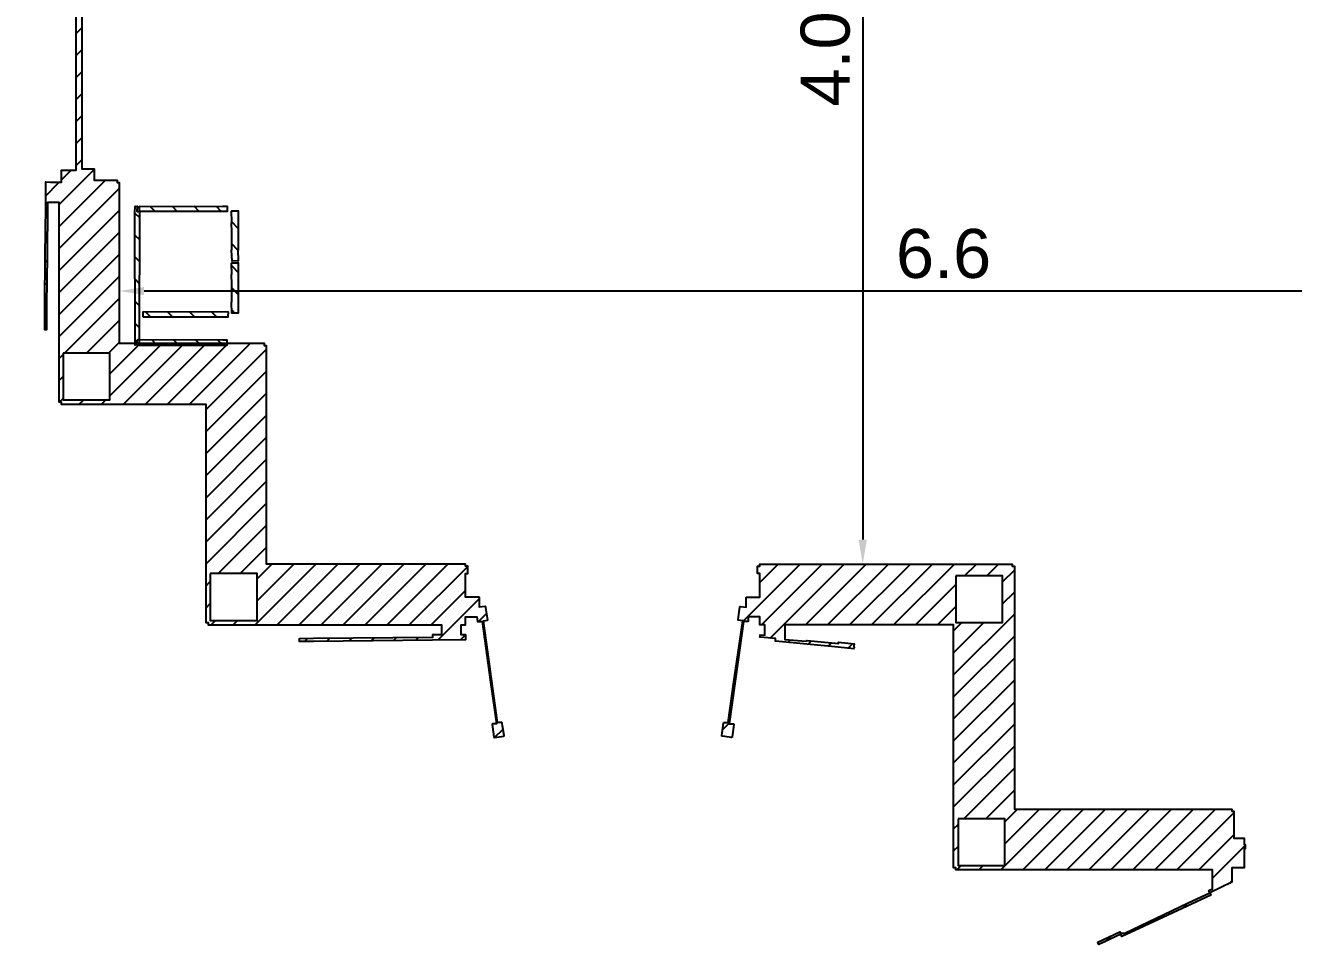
# Model space of a CAD drawing. Header units: metres. Extents: x -155 to -31, y -2 to 38.
# Drawn here: x -84.9 to -79.73, y 4.39 to 8.14 of the extents above; entities that cross this region are included whole.
import ezdxf

# ---------------------------------------------------------------- set-up
doc = ezdxf.new("R2010")
doc.units = ezdxf.units.M
doc.layers.add('DİMENSİONS', color=1, linetype='Continuous', true_color=0xff0000)
doc.layers.add('Layer 03$GIRIS_MOBILYA', color=9, linetype='Continuous', true_color=0xc0c0c0)
doc.layers.add('Layer 03$GIRIS_DUVAR', color=7, linetype='Continuous')
doc.styles.add('Default', font='arial.ttf')
doc.dimstyles.new('Default', dxfattribs={"dimscale": 2, "dimtxt": 0.1, "dimasz": 0.1, "dimexe": 0.05, "dimexo": 0.05, "dimgap": 0.025, "dimtad": 1, "dimtoh": 1, "dimzin": 1, "dimdsep": 46, "dimtxsty": 'Default', "dimcen": 0.05, "dimazin": 1, "dimtfac": 1, "dimtdec": 4, "dimtix": 1, "dimtofl": 0, "dimtmove": 1, "dimatfit": 3, "dimfxl": 0.1, "dimtolj": 1, "dimtzin": 1, "dimarcsym": 0})
pattern_1 = [(45, (-78.925584, 9.92203), (-0.04490128, 0.04490128), [])]
pattern_2 = [(135, (-78.925584, 9.92203), (-0.0449013, -0.0449013), [])]

# ---------------------------------------------------------------- blocks, each defined once
blk = doc.blocks.new('_ArchTick')
at = {"color": 0, "linetype": 'ByBlock', "const_width": 0.15}
blk.add_lwpolyline([(-0.5, -0.5), (0.5, 0.5)], dxfattribs=at)
blk = doc.blocks.new('*D39')
at = {"layer": 'Defpoints', "color": 0}
for p in [(-81.4873, 9.9601), (-81.4873, 5.9381), (-81.4873, 5.9381)]:
    blk.add_point(p, dxfattribs=at)
at = {"layer": 'DİMENSİONS', "color": 0, "lineweight": -2}
for p, q in [((-81.4873, 9.9601), (-81.4873, 6.0381)), ((-81.3873, 9.9601), (-81.3873, 9.9601)), ((-81.3873, 5.9381), (-81.3873, 5.9381))]:
    blk.add_line(p, q, dxfattribs=at)
at = {"layer": 'DİMENSİONS', "color": 0}
blk.add_solid([(-81.5039, 6.0381), (-81.4706, 6.0381), (-81.4873, 5.9381)], dxfattribs=at)
at = {"layer": 'DİMENSİONS', "color": 0, "lineweight": -2, "xscale": 0.1, "yscale": 0.1, "zscale": 0.1, "rotation": 90}
blk.add_blockref('_ArchTick', (-81.4873, 9.9601), dxfattribs=at)
at = {"layer": 'DİMENSİONS', "color": 0, "insert": (-81.6394, 7.9991), "char_height": 0.2, "attachment_point": 5, "rotation": 90, "style": 'Default'}
blk.add_mtext('\\A1;4.0', dxfattribs=at)
blk = doc.blocks.new('*D40')
at = {"layer": 'Defpoints', "color": 0}
for p in [(-84.5186, 7.0521), (-84.5186, 7.0521), (-77.8966, 7.0521)]:
    blk.add_point(p, dxfattribs=at)
at = {"layer": 'DİMENSİONS', "color": 0, "lineweight": -2}
for p, q in [((-77.8966, 7.0521), (-84.4186, 7.0521)), ((-84.5186, 6.9521), (-84.5186, 6.9521)), ((-77.8966, 6.9521), (-77.8966, 6.9521))]:
    blk.add_line(p, q, dxfattribs=at)
at = {"layer": 'DİMENSİONS', "color": 0}
blk.add_solid([(-84.4186, 7.0687), (-84.4186, 7.0354), (-84.5186, 7.0521)], dxfattribs=at)
at = {"layer": 'DİMENSİONS', "color": 0, "lineweight": -2, "xscale": 0.1, "yscale": 0.1, "zscale": 0.1, "rotation": 360}
blk.add_blockref('_ArchTick', (-77.8966, 7.0521), dxfattribs=at)
at = {"layer": 'DİMENSİONS', "color": 0, "insert": (-81.1576, 7.2042), "char_height": 0.2, "attachment_point": 5, "style": 'Default'}
blk.add_mtext('\\A1;6.6', dxfattribs=at)

msp = doc.modelspace()

# ---------------------------------------------------------------- hatches: boundary and pattern name
at = {"layer": 'Layer 03$GIRIS_DUVAR'}
h = msp.add_hatch(dxfattribs=at)
h.set_pattern_fill('ANSI31', scale=0.02, style=0, pattern_type=2)
h.set_pattern_definition(pattern_1)
h.paths.add_polyline_path([(-84.7571, 6.5899), (-84.1666, 6.5899), (-84.1666, 5.6993), (-84.1571, 5.6993), (-84.1571, 5.6901), (-83.2057, 5.6901), (-83.2057, 5.6492), (-83.2414, 5.6489), (-83.2414, 5.6441), (-83.2424, 5.6441), (-83.2424, 5.6384), (-83.728, 5.6339), (-83.7852, 5.6333), (-83.7852, 5.6234), (-83.7278, 5.6233), (-83.3635, 5.6276), (-83.2414, 5.6287), (-83.1057, 5.6298), (-83.1067, 5.6404), (-83.1065, 5.6452), (-83.1067, 5.6499), (-83.1254, 5.6498), (-83.1254, 5.6901), (-83.1071, 5.6901), (-83.1071, 5.7223), (-83.061, 5.7223), (-83.0584, 5.7043), (-83.057, 5.7043), (-83.0562, 5.7035), (-83.04, 5.7035), (-83.0054, 5.4569), (-82.9816, 5.2869), (-82.9972, 5.2869), (-82.9988, 5.2853), (-82.9988, 5.2836), (-82.9937, 5.2439), (-82.9921, 5.2319), (-82.9912, 5.231), (-82.9906, 5.2303), (-82.989, 5.2303), (-82.9608, 5.2342), (-82.9529, 5.2353), (-82.9521, 5.2353), (-82.9519, 5.2354), (-82.9512, 5.2361), (-82.9512, 5.2369), (-82.9504, 5.2377), (-82.9504, 5.2385), (-82.9562, 5.2782), (-82.9578, 5.2894), (-82.9578, 5.2902), (-82.9594, 5.2918), (-82.9766, 5.2918), (-83.0111, 5.5387), (-83.0346, 5.7063), (-83.0177, 5.7086), (-83.0177, 5.7101), (-83.0168, 5.7109), (-83.0226, 5.7516), (-83.0242, 5.7625), (-83.0242, 5.7633), (-83.0252, 5.7643), (-83.0259, 5.765), (-83.0275, 5.765), (-83.0497, 5.7619), (-83.0497, 5.8019), (-83.0505, 5.8019), (-83.0513, 5.8027), (-83.1071, 5.8027), (-83.1071, 5.8993), (-83.0985, 5.8993), (-83.0985, 5.9293), (-83.1071, 5.9293), (-83.1071, 5.9381), (-83.9185, 5.9381), (-83.9185, 6.8292), (-83.9271, 6.8292), (-83.9271, 6.838), (-84.5186, 6.838), (-84.5186, 7.4941), (-84.5272, 7.4941), (-84.5272, 7.5031), (-84.6205, 7.5031), (-84.6205, 7.5492), (-84.6714, 7.5492), (-84.6714, 8.639), (-84.6205, 8.639), (-84.6205, 8.6849), (-84.5573, 8.6849), (-84.5573, 8.6851), (-84.5272, 8.6851), (-84.5272, 8.6941), (-84.5186, 8.6941), (-84.5186, 9.3599), (-83.9271, 9.3599), (-83.9271, 9.3693), (-83.9185, 9.3693), (-83.9185, 9.4601), (-83.6772, 9.4601), (-83.6772, 9.4693), (-83.6687, 9.4693), (-83.6687, 9.9601), (-82.2261, 9.9601), (-80.1467, 9.96), (-80.1467, 9.2827), (-79.979, 9.1155), (-79.8981, 9.0348), (-79.8854, 9.0475), (-79.9106, 9.0727), (-79.8956, 9.0878), (-79.9009, 9.0931), (-79.884, 9.1099), (-79.8301, 9.1638), (-79.8248, 9.1585), (-79.82, 9.1634), (-79.8036, 9.1797), (-79.8102, 9.1862), (-79.804, 9.1924), (-79.8686, 9.257), (-79.8686, 11.6294), (-79.8772, 11.6294), (-79.8772, 11.638), (-80.1373, 11.638), (-80.1373, 11.6294), (-80.1467, 11.6294), (-80.1467, 11.2912), (-80.3651, 11.2912), (-80.3651, 11.0388), (-80.1467, 11.0388), (-80.1467, 10.1379), (-81.5685, 10.1379), (-81.5685, 11.0388), (-81.5321, 11.0388), (-81.5321, 11.2365), (-81.4601, 11.2365), (-81.4374, 11.2375), (-81.4347, 11.2309), (-81.4342, 11.2307), (-81.4326, 11.23), (-81.2557, 11.23), (-81.2013, 11.2314), (-81.2006, 11.233), (-81.2006, 11.271), (-81.2008, 11.2715), (-81.2015, 11.2732), (-81.2019, 11.2734), (-81.2036, 11.274), (-81.4334, 11.274), (-81.4366, 11.2805), (-81.4371, 11.2807), (-81.4387, 11.2815), (-81.5321, 11.2815), (-81.5321, 11.2912), (-81.5685, 11.2912), (-81.5685, 11.6294), (-81.5771, 11.6294), (-81.5771, 11.638), (-81.8372, 11.638), (-81.8372, 11.6294), (-81.8464, 11.6294), (-81.8464, 11.0068), (-81.8466, 11.0068), (-81.8466, 10.1379), (-83.9185, 10.1379), (-83.9185, 10.6792), (-83.9271, 10.6792), (-83.9271, 10.688), (-84.5186, 10.688), (-84.5186, 11.0492), (-84.5272, 11.0492), (-84.5272, 11.058), (-84.5572, 11.058), (-84.5572, 11.0579), (-84.6356, 11.0579), (-84.6356, 11.0995), (-84.6714, 11.0995), (-84.6714, 11.675), (-84.6356, 11.675), (-84.6356, 12.2494), (-84.6714, 12.2494), (-84.6714, 12.8002), (-84.6356, 12.8002), (-84.6356, 12.84), (-84.5752, 12.84), (-84.5272, 12.84), (-84.5272, 12.8493), (-84.5186, 12.8493), (-84.5186, 13.2099), (-83.9271, 13.2099), (-83.9271, 13.2193), (-83.9185, 13.2193), (-83.9185, 17.9599), (-83.1788, 17.9599), (-83.1788, 17.9011), (-83.1785, 17.9001), (-83.1767, 17.8947), (-83.1757, 17.8942), (-83.1703, 17.8915), (-83.1131, 17.8915), (-83.1121, 17.892), (-83.1067, 17.8947), (-83.1064, 17.8957), (-83.1046, 17.9011), (-83.1046, 17.9573), (-83.1048, 17.9579), (-83.1058, 17.9618), (-83.1067, 17.9636), (-83.1077, 17.9646), (-83.1085, 17.965), (-83.1131, 17.9668), (-83.1585, 17.9668), (-83.1585, 17.9993), (-83.1587, 17.9993), (-83.1587, 18.0793), (-83.1161, 18.0793), (-83.1161, 18.105), (-83.1125, 18.105), (-83.1125, 18.1142), (-83.0675, 18.1142), (-83.0675, 18.165), (-83.1161, 18.165), (-83.1161, 18.1997), (-83.1666, 18.1997), (-83.1666, 18.2594), (-83.1672, 18.2594), (-83.257, 18.3034), (-83.2573, 18.3035), (-83.2573, 18.3013), (-83.62, 18.4717), (-83.6377, 18.48), (-83.7097, 18.5137), (-83.713, 18.5067), (-83.7141, 18.5043), (-83.642, 18.4706), (-83.6233, 18.4638), (-83.624, 18.4619), (-83.2606, 18.2943), (-83.2615, 18.2923), (-83.2469, 18.2855), (-83.2469, 18.2081), (-84.1571, 18.2081), (-84.1571, 18.1993), (-84.1666, 18.1993), (-84.1666, 13.4581), (-84.7571, 13.4581), (-84.7571, 13.4493), (-84.7666, 13.4493), (-84.7666, 13.043), (-84.7895, 13.0413), (-84.8089, 13.1735), (-84.8858, 13.6989), (-84.8855, 13.699), (-84.8929, 13.7478), (-84.8964, 13.7474), (-84.9025, 13.7467), (-84.8952, 13.6971), (-84.8961, 13.6969), (-84.8551, 13.4227), (-84.771, 12.8478), (-84.7571, 12.8509), (-84.7571, 12.84), (-84.7561, 12.84), (-84.7561, 12.8002), (-84.7065, 12.8002), (-84.7065, 12.7943), (-84.6968, 12.7943), (-84.6968, 12.2494), (-84.7561, 12.2494), (-84.7561, 11.675), (-84.6968, 11.675), (-84.6968, 11.1043), (-84.7065, 11.1043), (-84.7065, 11.0995), (-84.7561, 11.0995), (-84.7561, 11.0579), (-84.7571, 11.0579), (-84.7571, 11.0479), (-84.771, 11.051), (-84.8184, 10.727), (-84.9025, 10.152), (-84.899, 10.1517), (-84.8929, 10.151), (-84.8855, 10.2008), (-84.8456, 10.475), (-84.7895, 10.8576), (-84.7666, 10.856), (-84.7666, 10.4493), (-84.7571, 10.4493), (-84.7571, 10.4401), (-84.1666, 10.4401), (-84.1666, 9.608), (-84.7571, 9.608), (-84.7571, 9.5994), (-84.7666, 9.5994), (-84.7666, 8.775), (-84.8111, 8.775), (-84.8113, 8.792), (-84.8208, 8.7925), (-84.8198, 8.6934), (-84.8193, 8.6929), (-84.8058, 8.6936), (-84.7571, 8.6936), (-84.7571, 8.6849), (-84.7561, 8.6849), (-84.7561, 8.6442), (-84.6968, 8.6442), (-84.6968, 7.5437), (-84.7561, 7.5437), (-84.7561, 7.5031), (-84.7571, 7.5031), (-84.7571, 7.4943), (-84.8002, 7.4943), (-84.8193, 7.4966), (-84.8198, 7.4966), (-84.8207, 7.3959), (-84.8209, 7.3959), (-84.8224, 7.1959), (-84.8242, 6.9957), (-84.8246, 6.9957), (-84.8246, 6.8955), (-84.8145, 6.8955), (-84.8145, 6.9962), (-84.8124, 7.1954), (-84.811, 7.3959), (-84.8103, 7.3959), (-84.8103, 7.4151), (-84.7666, 7.4151), (-84.7666, 6.5994), (-84.7571, 6.5994)], flags=0)
h.paths.add_polyline_path([(-84.1486, 5.8993), (-84.1486, 5.7081), (-83.9571, 5.7081), (-83.9571, 5.8993)], flags=0)
h.paths.add_polyline_path([(-84.7486, 6.7992), (-84.7486, 6.6079), (-84.5573, 6.6079), (-84.5573, 6.7992)], flags=0)
h.paths.add_polyline_path([(-84.7486, 9.59), (-84.7486, 9.3993), (-84.5573, 9.3993), (-84.5573, 9.59)], flags=0)
h.paths.add_polyline_path([(-84.1486, 10.0993), (-84.1486, 9.9994), (-83.7072, 9.9994), (-83.7072, 10.0899), (-83.9571, 10.0899), (-83.9571, 10.0993)], flags=0)
h.paths.add_polyline_path([(-84.7486, 10.6493), (-84.7486, 10.4581), (-84.5573, 10.4581), (-84.5573, 10.6493)], flags=0)
h.paths.add_polyline_path([(-84.1571, 10.6399), (-84.1571, 10.4494), (-84.1306, 10.4493), (-83.9667, 10.4493), (-83.9667, 10.6399)], flags=0)
h = msp.add_hatch(dxfattribs=at)
h.set_pattern_fill('ANSI31', scale=0.02, style=0, pattern_type=2)
h.set_pattern_definition(pattern_1)
h.paths.add_polyline_path([(-81.7178, 5.6241), (-81.7138, 5.6268), (-81.5861, 5.6143), (-81.5855, 5.6192), (-81.5219, 5.6128), (-81.523, 5.6033), (-81.5227, 5.5975), (-81.523, 5.5927), (-81.5877, 5.5991), (-81.6143, 5.6015), (-81.8431, 5.6234), (-81.8426, 5.6342), (-81.9062, 5.6404), (-81.9067, 5.6404), (-81.9059, 5.6452), (-81.9057, 5.6499), (-81.887, 5.6481), (-81.887, 5.6901), (-81.9072, 5.6901), (-81.9072, 5.7223), (-81.9541, 5.7223), (-81.9541, 5.7051), (-81.9548, 5.7045), (-81.9549, 5.7043), (-81.9558, 5.7043), (-81.9566, 5.7035), (-81.9739, 5.7035), (-81.9962, 5.5379), (-82.0314, 5.2869), (-82.0148, 5.2869), (-82.0142, 5.2863), (-82.014, 5.2861), (-82.014, 5.2853), (-82.0132, 5.2845), (-82.0132, 5.2836), (-82.0148, 5.2725), (-82.0205, 5.2328), (-82.0205, 5.232), (-82.0212, 5.2313), (-82.022, 5.2305), (-82.0222, 5.2303), (-82.0238, 5.2303), (-82.0317, 5.2314), (-82.0599, 5.2353), (-82.0607, 5.2353), (-82.0614, 5.2359), (-82.0615, 5.2361), (-82.0615, 5.2369), (-82.0624, 5.2377), (-82.0624, 5.2385), (-82.0607, 5.2497), (-82.055, 5.2894), (-82.055, 5.2902), (-82.0543, 5.2908), (-82.0542, 5.291), (-82.0535, 5.2917), (-82.0533, 5.2918), (-82.0356, 5.2918), (-82.0132, 5.4577), (-81.976, 5.706), (-81.9951, 5.7086), (-81.9951, 5.71), (-81.9959, 5.7109), (-81.9959, 5.7117), (-81.9943, 5.7228), (-81.9886, 5.7625), (-81.9886, 5.7633), (-81.9869, 5.765), (-81.9853, 5.765), (-81.9631, 5.762), (-81.9631, 5.8019), (-81.9623, 5.8019), (-81.9615, 5.8027), (-81.9072, 5.8027), (-81.9072, 5.8993), (-81.9166, 5.8993), (-81.9166, 5.9293), (-81.9072, 5.9293), (-81.9072, 5.9381), (-80.8773, 5.9381), (-80.8773, 5.9293), (-80.8687, 5.9293), (-80.8687, 4.938), (-79.9821, 4.938), (-79.9821, 4.9294), (-79.9735, 4.9294), (-79.9736, 4.8812), (-79.9736, 4.8198), (-79.932, 4.8198), (-79.932, 4.7941), (-79.9273, 4.7941), (-79.9273, 4.7761), (-79.932, 4.7761), (-79.932, 4.6993), (-79.9814, 4.6993), (-79.9814, 4.6396), (-79.9819, 4.6396), (-80.072, 4.5973), (-80.0675, 4.5878), (-80.3397, 4.4612), (-80.4301, 4.4192), (-80.4341, 4.4279), (-80.5244, 4.3853), (-80.5287, 4.3948), (-80.4386, 4.4372), (-80.4362, 4.4322), (-80.4179, 4.4322), (-80.1625, 4.5549), (-80.072, 4.5973), (-80.076, 4.6058), (-80.0607, 4.613), (-80.0607, 4.6901), (-81.1071, 4.6901), (-81.1071, 4.6993), (-81.1165, 4.6993), (-81.1165, 5.6901), (-81.8056, 5.6901), (-81.8056, 5.6308)], flags=0)
h.paths.add_polyline_path([(-81.0985, 4.8992), (-81.0985, 4.7081), (-80.9073, 4.7081), (-80.9073, 4.8992)], flags=0)
h.paths.add_polyline_path([(-81.1071, 5.8901), (-81.1071, 5.6993), (-80.9167, 5.6993), (-80.9167, 5.8901)], flags=0)
at = {"layer": 'Layer 03$GIRIS_MOBILYA'}
h = msp.add_hatch(dxfattribs=at)
h.set_pattern_fill('ANSI31', scale=0.02, angle=90, style=0, pattern_type=2)
h.set_pattern_definition(pattern_2)
h.paths.add_polyline_path([(-84.4382, 6.8525), (-84.4455, 6.8525), (-84.4482, 6.85), (-84.4481, 6.832), (-84.454, 6.8306), (-84.456, 7.3706), (-84.4549, 7.3984), (-84.4482, 7.3964), (-84.447, 7.3981), (-84.448, 7.3776), (-84.447, 7.377), (-84.4373, 7.3769), (-84.4382, 6.8572)], flags=0)
h = msp.add_hatch(dxfattribs=at)
h.set_pattern_fill('ANSI31', scale=0.02, angle=90, style=0, pattern_type=2)
h.set_pattern_definition(pattern_2)
h.paths.add_polyline_path([(-84.4482, 7.3964), (-84.4485, 7.3973), (-84.4485, 7.3974), (-84.4482, 7.3973)], flags=0)
h = msp.add_hatch(dxfattribs=at)
h.set_pattern_fill('ANSI31', scale=0.02, angle=90, style=0, pattern_type=2)
h.set_pattern_definition(pattern_2)
h.paths.add_polyline_path([(-84.4373, 7.3769), (-84.4373, 7.3975), (-84.0975, 7.3981), (-84.0802, 7.3981), (-84.0801, 7.3981), (-84.0801, 7.3981), (-84.0793, 7.3974), (-84.0796, 7.3775), (-84.0796, 7.3766), (-84.0796, 7.3766), (-84.0801, 7.377), (-84.4297, 7.3769)], flags=0)
h = msp.add_hatch(dxfattribs=at)
h.set_pattern_fill('ANSI31', scale=0.02, angle=90, style=0, pattern_type=2)
h.set_pattern_definition(pattern_2)
h.paths.add_polyline_path([(-84.0599, 7.379), (-84.0355, 7.3791), (-84.0349, 7.3793), (-84.0349, 7.3791), (-84.0341, 7.3786), (-84.0342, 7.334), (-84.0342, 7.333), (-84.0343, 7.333), (-84.0349, 7.3329), (-84.0349, 7.3325), (-84.0348, 7.3318), (-84.0349, 7.3314), (-84.0343, 7.3313), (-84.034, 7.331), (-84.0343, 7.2597), (-84.0348, 7.2209), (-84.0343, 7.2209), (-84.0346, 7.2207), (-84.0341, 7.2194), (-84.0349, 7.2199), (-84.0349, 7.2201), (-84.0355, 7.2199), (-84.0343, 7.1748), (-84.0593, 7.1736), (-84.0611, 7.2184), (-84.061, 7.2187), (-84.0611, 7.2194), (-84.0599, 7.2198), (-84.0599, 7.2208), (-84.0599, 7.2209), (-84.0606, 7.2213), (-84.0607, 7.2918), (-84.0614, 7.331), (-84.0611, 7.331), (-84.0609, 7.3313), (-84.0599, 7.3318), (-84.0593, 7.3328), (-84.0598, 7.3325), (-84.0599, 7.3326), (-84.0598, 7.3328), (-84.061, 7.3339), (-84.0611, 7.3776), (-84.061, 7.378), (-84.0611, 7.3786)], flags=0)
h = msp.add_hatch(dxfattribs=at)
h.set_pattern_fill('ANSI31', scale=0.02, angle=90, style=0, pattern_type=2)
h.set_pattern_definition(pattern_2)
h.paths.add_polyline_path([(-84.0614, 7.1195), (-84.0611, 7.1195), (-84.0609, 7.1197), (-84.0599, 7.1203), (-84.0598, 7.121), (-84.0598, 7.121), (-84.0609, 7.1216), (-84.0611, 7.1653), (-84.0612, 7.1663), (-84.06, 7.1674), (-84.0354, 7.1676), (-84.0349, 7.1679), (-84.0349, 7.1678), (-84.0349, 7.1676), (-84.0341, 7.1663), (-84.0345, 7.1217), (-84.0349, 7.121), (-84.0345, 7.1207), (-84.0345, 7.1207), (-84.0348, 7.1203), (-84.0349, 7.1202), (-84.0346, 7.12), (-84.034, 7.1195), (-84.0342, 7.0483), (-84.0342, 7.0095), (-84.0341, 7.0071), (-84.0345, 6.9624), (-84.0593, 6.9617), (-84.0598, 6.9618), (-84.0599, 6.9617), (-84.0609, 6.9624), (-84.0611, 7.006), (-84.0612, 7.0071), (-84.06, 7.0082), (-84.0598, 7.0086), (-84.0599, 7.0088), (-84.0598, 7.0089), (-84.0607, 7.0097), (-84.0608, 7.0803)], flags=0)
h = msp.add_hatch(dxfattribs=at)
h.set_pattern_fill('ANSI31', scale=0.02, angle=90, style=0, pattern_type=2)
h.set_pattern_definition(pattern_2)
h.paths.add_polyline_path([(-84.422, 6.947), (-84.422, 6.947), (-84.4115, 6.9473), (-84.0755, 6.947), (-84.0755, 6.9473), (-84.0752, 6.9475), (-84.0751, 6.9476), (-84.0751, 6.9481), (-84.0743, 6.9659), (-84.0754, 6.9664), (-84.0755, 6.9664), (-84.0859, 6.9666), (-84.422, 6.9665), (-84.4233, 6.9657), (-84.4232, 6.9652), (-84.4231, 6.9484), (-84.422, 6.9473)], flags=0)
h = msp.add_hatch(dxfattribs=at)
h.set_pattern_fill('ANSI31', scale=0.02, angle=90, style=0, pattern_type=2)
h.set_pattern_definition(pattern_2)
h.paths.add_polyline_path([(-84.0801, 6.831), (-84.0796, 6.8311), (-84.0795, 6.8312), (-84.0795, 6.8321), (-84.0793, 6.851), (-84.0801, 6.8517), (-84.0802, 6.8517), (-84.0974, 6.8518), (-84.4382, 6.8525), (-84.4382, 6.831), (-84.4297, 6.831), (-84.0801, 6.8307)], flags=0)

# ---------------------------------------------------------------- linework, layer by layer
at = {"layer": 'Layer 03$GIRIS_DUVAR'}
msp.add_lwpolyline([(-84.6968, 8.6442), (-84.6968, 7.5437), (-84.7561, 7.5437), (-84.7561, 7.5031), (-84.7571, 7.5031), (-84.7571, 7.4943), (-84.8002, 7.4943), (-84.8193, 7.4966), (-84.8198, 7.4966), (-84.8207, 7.3959), (-84.8209, 7.3959), (-84.8224, 7.1959), (-84.8242, 6.9957), (-84.8246, 6.9957), (-84.8246, 6.8955), (-84.8145, 6.8955), (-84.8145, 6.9962), (-84.8124, 7.1954), (-84.811, 7.3959), (-84.8103, 7.3959), (-84.8103, 7.4151), (-84.7666, 7.4151), (-84.7666, 6.5994), (-84.7571, 6.5994), (-84.7571, 6.5899), (-84.1666, 6.5899), (-84.1666, 5.6993), (-84.1571, 5.6993), (-84.1571, 5.6901), (-83.2057, 5.6901), (-83.2057, 5.6492), (-83.2414, 5.6489), (-83.2414, 5.6441), (-83.2424, 5.6441), (-83.2424, 5.6384), (-83.728, 5.6339), (-83.7852, 5.6333), (-83.7852, 5.6234), (-83.7278, 5.6233), (-83.3635, 5.6276), (-83.2414, 5.6287), (-83.1057, 5.6298), (-83.1067, 5.6404), (-83.1065, 5.6452), (-83.1067, 5.6499), (-83.1254, 5.6498), (-83.1254, 5.6901), (-83.1071, 5.6901), (-83.1071, 5.7223), (-83.061, 5.7223), (-83.0584, 5.7043), (-83.057, 5.7043), (-83.0562, 5.7035), (-83.04, 5.7035), (-83.0054, 5.4569), (-82.9816, 5.2869), (-82.9972, 5.2869), (-82.9988, 5.2853), (-82.9988, 5.2836), (-82.9937, 5.2439), (-82.9921, 5.2319), (-82.9912, 5.231), (-82.9906, 5.2303), (-82.989, 5.2303), (-82.9608, 5.2342), (-82.9529, 5.2353), (-82.9521, 5.2353), (-82.9519, 5.2354), (-82.9512, 5.2361), (-82.9512, 5.2369), (-82.9504, 5.2377), (-82.9504, 5.2385), (-82.9562, 5.2782), (-82.9578, 5.2894), (-82.9578, 5.2902), (-82.9594, 5.2918), (-82.9766, 5.2918), (-83.0111, 5.5387), (-83.0346, 5.7063), (-83.0177, 5.7086), (-83.0177, 5.7101), (-83.0168, 5.7109), (-83.0226, 5.7516), (-83.0242, 5.7625), (-83.0242, 5.7633), (-83.0252, 5.7643), (-83.0259, 5.765), (-83.0275, 5.765), (-83.0497, 5.7619), (-83.0497, 5.8019), (-83.0505, 5.8019), (-83.0513, 5.8027), (-83.1071, 5.8027), (-83.1071, 5.8993), (-83.0985, 5.8993), (-83.0985, 5.9293), (-83.1071, 5.9293), (-83.1071, 5.9381), (-83.9185, 5.9381), (-83.9185, 6.8292), (-83.9271, 6.8292), (-83.9271, 6.838), (-84.5186, 6.838), (-84.5186, 7.4941), (-84.5272, 7.4941), (-84.5272, 7.5031), (-84.6205, 7.5031), (-84.6205, 7.5492), (-84.6714, 7.5492), (-84.6714, 8.639)], dxfattribs=at)
for points in [[(-84.7486, 6.7992), (-84.7486, 6.6079), (-84.5573, 6.6079), (-84.5573, 6.7992)], [(-84.1486, 5.8993), (-84.1486, 5.7081), (-83.9571, 5.7081), (-83.9571, 5.8993)], [(-81.7178, 5.6241), (-81.7138, 5.6268), (-81.5861, 5.6143), (-81.5855, 5.6192), (-81.5219, 5.6128), (-81.523, 5.6033), (-81.5227, 5.5975), (-81.523, 5.5927), (-81.5877, 5.5991), (-81.6143, 5.6015), (-81.8431, 5.6234), (-81.8426, 5.6342), (-81.9062, 5.6404), (-81.9067, 5.6404), (-81.9059, 5.6452), (-81.9057, 5.6499), (-81.887, 5.6481), (-81.887, 5.6901), (-81.9072, 5.6901), (-81.9072, 5.7223), (-81.9541, 5.7223), (-81.9541, 5.7051), (-81.9548, 5.7045), (-81.9549, 5.7043), (-81.9558, 5.7043), (-81.9566, 5.7035), (-81.9739, 5.7035), (-81.9962, 5.5379), (-82.0314, 5.2869), (-82.0148, 5.2869), (-82.0142, 5.2863), (-82.014, 5.2861), (-82.014, 5.2853), (-82.0132, 5.2845), (-82.0132, 5.2836), (-82.0148, 5.2725), (-82.0205, 5.2328), (-82.0205, 5.232), (-82.0212, 5.2313), (-82.022, 5.2305), (-82.0222, 5.2303), (-82.0238, 5.2303), (-82.0317, 5.2314), (-82.0599, 5.2353), (-82.0607, 5.2353), (-82.0614, 5.2359), (-82.0615, 5.2361), (-82.0615, 5.2369), (-82.0624, 5.2377), (-82.0624, 5.2385), (-82.0607, 5.2497), (-82.055, 5.2894), (-82.055, 5.2902), (-82.0543, 5.2908), (-82.0542, 5.291), (-82.0535, 5.2917), (-82.0533, 5.2918), (-82.0356, 5.2918), (-82.0132, 5.4577), (-81.976, 5.706), (-81.9951, 5.7086), (-81.9951, 5.71), (-81.9959, 5.7109), (-81.9959, 5.7117), (-81.9943, 5.7228), (-81.9886, 5.7625), (-81.9886, 5.7633), (-81.9869, 5.765), (-81.9853, 5.765), (-81.9631, 5.762), (-81.9631, 5.8019), (-81.9623, 5.8019), (-81.9615, 5.8027), (-81.9072, 5.8027), (-81.9072, 5.8993), (-81.9166, 5.8993), (-81.9166, 5.9293), (-81.9072, 5.9293), (-81.9072, 5.9381), (-80.8773, 5.9381), (-80.8773, 5.9293), (-80.8687, 5.9293), (-80.8687, 4.938), (-79.9821, 4.938), (-79.9821, 4.9294), (-79.9735, 4.9294), (-79.9736, 4.8812), (-79.9736, 4.8198), (-79.932, 4.8198), (-79.932, 4.7941), (-79.9273, 4.7941), (-79.9273, 4.7761), (-79.932, 4.7761), (-79.932, 4.6993), (-79.9814, 4.6993), (-79.9814, 4.6396), (-79.9819, 4.6396), (-80.072, 4.5973), (-80.0675, 4.5878), (-80.3397, 4.4612), (-80.4301, 4.4192), (-80.4341, 4.4279), (-80.5244, 4.3853), (-80.5287, 4.3948), (-80.4386, 4.4372), (-80.4362, 4.4322), (-80.4179, 4.4322), (-80.1625, 4.5549), (-80.072, 4.5973), (-80.076, 4.6058), (-80.0607, 4.613), (-80.0607, 4.6901), (-81.1071, 4.6901), (-81.1071, 4.6993), (-81.1165, 4.6993), (-81.1165, 5.6901), (-81.8056, 5.6901), (-81.8056, 5.6308)], [(-81.1071, 5.8901), (-81.1071, 5.6993), (-80.9167, 5.6993), (-80.9167, 5.8901)], [(-81.0985, 4.8992), (-81.0985, 4.7081), (-80.9073, 4.7081), (-80.9073, 4.8992)]]:
    msp.add_lwpolyline(points, close=True, dxfattribs=at)
at = {"layer": 'Layer 03$GIRIS_MOBILYA'}
for points in [[(-84.4382, 6.8525), (-84.4455, 6.8525), (-84.4482, 6.85), (-84.4481, 6.832), (-84.454, 6.8306), (-84.456, 7.3706), (-84.4549, 7.3984), (-84.4482, 7.3964), (-84.447, 7.3981), (-84.448, 7.3776), (-84.447, 7.377), (-84.4373, 7.3769), (-84.4382, 6.8572)], [(-84.4482, 7.3964), (-84.4485, 7.3973), (-84.4485, 7.3974), (-84.4482, 7.3973)], [(-84.4373, 7.3769), (-84.4373, 7.3975), (-84.0975, 7.3981), (-84.0802, 7.3981), (-84.0801, 7.3981), (-84.0801, 7.3981), (-84.0793, 7.3974), (-84.0796, 7.3775), (-84.0796, 7.3766), (-84.0796, 7.3766), (-84.0801, 7.377), (-84.4297, 7.3769)], [(-84.0599, 7.379), (-84.0355, 7.3791), (-84.0349, 7.3793), (-84.0349, 7.3791), (-84.0341, 7.3786), (-84.0342, 7.334), (-84.0342, 7.333), (-84.0343, 7.333), (-84.0349, 7.3329), (-84.0349, 7.3325), (-84.0348, 7.3318), (-84.0349, 7.3314), (-84.0343, 7.3313), (-84.034, 7.331), (-84.0343, 7.2597), (-84.0348, 7.2209), (-84.0343, 7.2209), (-84.0346, 7.2207), (-84.0341, 7.2194), (-84.0349, 7.2199), (-84.0349, 7.2201), (-84.0355, 7.2199), (-84.0343, 7.1748), (-84.0593, 7.1736), (-84.0611, 7.2184), (-84.061, 7.2187), (-84.0611, 7.2194), (-84.0599, 7.2198), (-84.0599, 7.2208), (-84.0599, 7.2209), (-84.0606, 7.2213), (-84.0607, 7.2918), (-84.0614, 7.331), (-84.0611, 7.331), (-84.0609, 7.3313), (-84.0599, 7.3318), (-84.0593, 7.3328), (-84.0598, 7.3325), (-84.0599, 7.3326), (-84.0598, 7.3328), (-84.061, 7.3339), (-84.0611, 7.3776), (-84.061, 7.378), (-84.0611, 7.3786)], [(-84.0614, 7.1195), (-84.0611, 7.1195), (-84.0609, 7.1197), (-84.0599, 7.1203), (-84.0598, 7.121), (-84.0598, 7.121), (-84.0609, 7.1216), (-84.0611, 7.1653), (-84.0612, 7.1663), (-84.06, 7.1674), (-84.0354, 7.1676), (-84.0349, 7.1679), (-84.0349, 7.1678), (-84.0349, 7.1676), (-84.0341, 7.1663), (-84.0345, 7.1217), (-84.0349, 7.121), (-84.0345, 7.1207), (-84.0345, 7.1207), (-84.0348, 7.1203), (-84.0349, 7.1202), (-84.0346, 7.12), (-84.034, 7.1195), (-84.0342, 7.0483), (-84.0342, 7.0095), (-84.0341, 7.0071), (-84.0345, 6.9624), (-84.0593, 6.9617), (-84.0598, 6.9618), (-84.0599, 6.9617), (-84.0609, 6.9624), (-84.0611, 7.006), (-84.0612, 7.0071), (-84.06, 7.0082), (-84.0598, 7.0086), (-84.0599, 7.0088), (-84.0598, 7.0089), (-84.0607, 7.0097), (-84.0608, 7.0803)], [(-84.422, 6.947), (-84.422, 6.947), (-84.4115, 6.9473), (-84.0755, 6.947), (-84.0755, 6.9473), (-84.0752, 6.9475), (-84.0751, 6.9476), (-84.0751, 6.9481), (-84.0743, 6.9659), (-84.0754, 6.9664), (-84.0755, 6.9664), (-84.0859, 6.9666), (-84.422, 6.9665), (-84.4233, 6.9657), (-84.4232, 6.9652), (-84.4231, 6.9484), (-84.422, 6.9473)], [(-84.0801, 6.831), (-84.0796, 6.8311), (-84.0795, 6.8312), (-84.0795, 6.8321), (-84.0793, 6.851), (-84.0801, 6.8517), (-84.0802, 6.8517), (-84.0974, 6.8518), (-84.4382, 6.8525), (-84.4382, 6.831), (-84.4297, 6.831), (-84.0801, 6.8307)]]:
    msp.add_lwpolyline(points, close=True, dxfattribs=at)

# ---------------------------------------------------------------- dimensions: what is measured, and where the dimension line sits
at = {"layer": 'DİMENSİONS'}
for base, p1, p2, angle, text, picture, middle in [((-81.4873, 5.9381, 0.5549), (-81.4873, 9.9601, 0.5549), (-81.4873, 5.9381, 0.5549), 270, '4.0', '*D39', (-81.6394, 7.9991, 0.5549)), ((-84.5186, 7.0521, 0.5549), (-77.8966, 7.0521, 0.5549), (-84.5186, 7.0521, 0.5549), 180, '6.6', '*D40', (-81.1576, 7.2042, 0.5549))]:
    dim = msp.add_linear_dim(base=base, p1=p1, p2=p2, angle=angle, text=text, dimstyle='Default', override={"dimscale": 2, "dimasz": 0.05, "dimtih": 0, "dimtoh": 0, "dimdec": 1, "dimlfac": 1, "dimblk1": 'ArchTick', "dimsah": 1}, dxfattribs=at)
    dim.commit()
    dim.dimension.update_dxf_attribs({"geometry": picture, "text_midpoint": middle})

doc.saveas('drawing.dxf')
